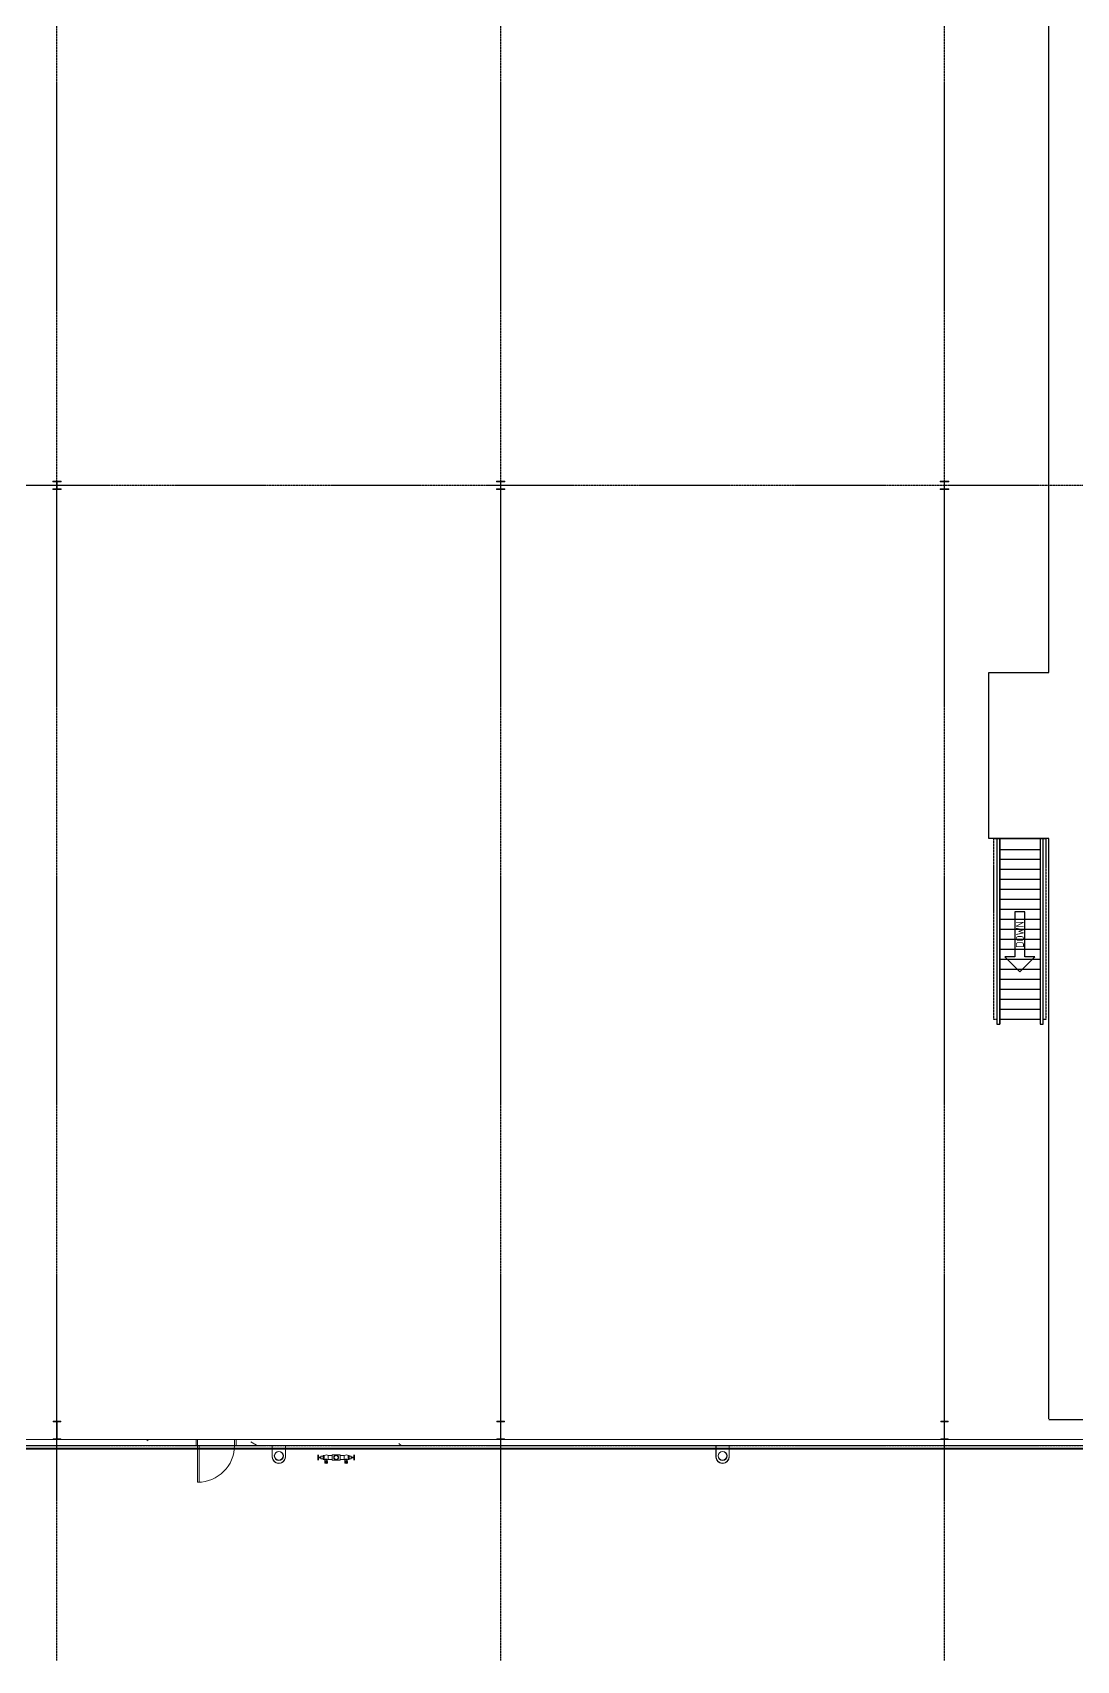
# Model space of a CAD drawing. Header units: millimetres. Extents: x -677815 to 476396, y -125373 to 39000.
# Drawn here: x 219904 to 245985, y -125373 to -84683 of the extents above; entities that cross this region are included whole.
import ezdxf

# ---------------------------------------------------------------- set-up
doc = ezdxf.new("R2010")
doc.units = ezdxf.units.MM
doc.linetypes.add('Xref building Toll$0$Grid Line', pattern=[22.225, 12.7, -3.175, 3.175, -3.175])
doc.linetypes.add('Xref Mezz Stairs$0$AM_ISO02W050', pattern=[7.5, 6, -1.5])
for name, color, linetype, lineweight in [('AM_BOR', 4, 'Continuous', 25), ('Xref building Toll$0$A-DOOR', 31, 'Continuous', 9), ('Xref building Toll$0$A-DOOR-HDLN', 31, 'Continuous', 9), ('Xref building Toll$0$A-GENM', 13, 'Continuous', 9), ('Xref building Toll$0$A-WALL', 113, 'Continuous', 9), ('Xref building Toll$0$A-WALL-PATT', 111, 'Continuous', 9), ('Xref building Toll$0$P-PIPE', 3, 'Continuous', 9), ('Xref building Toll$0$S-COLS', 52, 'Continuous', 9), ('Xref Mezz Stairs$0$Hidden', 9, 'Xref Mezz Stairs$0$AM_ISO02W050', 25), ('Xref Mezz Stairs$0$Platform', 1, 'Continuous', 25)]:
    doc.layers.add(name, color=color, linetype=linetype, lineweight=lineweight)
doc.layers.add('Xref building Toll$0$S-GRID', color=8, linetype='Continuous')
doc.layers.add('Xref Mezz Stairs$0$Flow Arrows', color=40, linetype='Continuous')
doc.styles.add('Xref Mezz Stairs$0$STANDARD', font='ISOCP.SHX')

# ---------------------------------------------------------------- blocks, each defined once
blk = doc.blocks.new('Xref building Toll$0$Toll Grids')
at = {"layer": 'Xref building Toll$0$S-GRID', "linetype": 'Xref building Toll$0$Grid Line'}
for p, q in [((220514, -125373.3), (220514, 36031.5)), ((231601, -125373.3), (231601, 36031.5)), ((242688, -125373.3), (242688, 36031.5)), ((-9195.8, -96000), (280997.7, -96000)), ((-9195.8, -120000), (280997.7, -120000))]:
    blk.add_line(p, q, dxfattribs=at)
blk = doc.blocks.new('Xref building Toll$0$_SBA 1SWING SPDoor 01a - 920W x 2040H WD-1991709-MASTER GROUND FLOOR')
at = {"layer": 'Xref building Toll$0$A-DOOR'}
for p, q in [((460, 995), (420, 995)), ((420, 75), (420, 995)), ((460, 995), (460, 75)), ((-500, 75), (-500, 75)), ((-500, 75), (-500, -75)), ((-500, 75), (-460, 75)), ((-500, 75), (-460, 75)), ((-500, -75), (-500, 75)), ((-460, -75), (-460, 75)), ((-460, 75), (-460, 75)), ((-460, 75), (-460, -75)), ((460, 75), (420, 75)), ((460, 75), (460, -75)), ((500, 75), (460, 75)), ((460, 75), (460, 75)), ((460, 75), (500, 75)), ((460, -75), (460, 75)), ((500, -75), (500, 75)), ((500, 75), (500, 75)), ((500, 75), (500, -75)), ((-460, -75), (-500, -75)), ((-500, -75), (-500, -75)), ((-460, -75), (-500, -75)), ((-460, -75), (-460, -75)), ((460, -75), (500, -75)), ((460, -75), (460, -75)), ((500, -75), (460, -75)), ((500, -75), (500, -75))]:
    blk.add_line(p, q, dxfattribs=at)
blk.add_arc((460, 75), 920, 90, 180, dxfattribs=at)
at = {"layer": 'Xref building Toll$0$A-DOOR-HDLN'}
blk.add_line((-460, 75), (460, 75), dxfattribs=at)
blk = doc.blocks.new('Xref building Toll$0$DWP_Downpipe - 225mm-1363392-MASTER GROUND FLOOR')
at = {"layer": 'Xref building Toll$0$P-PIPE'}
for radius, start, end in [(113, 360, 180), (112, 0, 180), (113, 180, 360), (112, 180, 360), (107, 0, 180), (108, 0, 180), (107, 180, 0), (108, 180, 360)]:
    blk.add_arc((-34, 236), radius, start, end, dxfattribs=at)
blk = doc.blocks.new('Xref building Toll$0$IVS-GM-DownPipe Cover - DP 225mm-625296-MASTER GROUND FLOOR')
at = {"layer": 'Xref building Toll$0$A-GENM'}
for p, q in [((-165.5, 0), (-165.5, -272)), ((-165.5, -272), (-165.5, 0)), ((-162.5, -275), (-162.5, 0)), ((-162.5, 0), (-162.5, -275)), ((162.5, 0), (162.5, -275)), ((162.5, -275), (162.5, 0)), ((-165.5, -272), (-215.5, -272)), ((-215.5, -272), (-215.5, -275)), ((-215.5, -275), (-215.5, -272)), ((-215.5, -272), (-165.5, -272)), ((-215.5, -272), (-215.5, -272)), ((-215.5, -275), (-162.5, -275)), ((-162.5, -275), (-215.5, -275)), ((-215.5, -275), (-215.5, -275)), ((-165.5, -272), (-165.5, -272)), ((-162.5, -275), (-162.5, -275)), ((162.5, -275), (215.5, -275)), ((215.5, -275), (162.5, -275)), ((162.5, -275), (162.5, -275)), ((165.5, -272), (165.5, 0)), ((165.5, 0), (165.5, -272)), ((215.5, -272), (165.5, -272)), ((165.5, -272), (215.5, -272)), ((165.5, -272), (165.5, -272)), ((215.5, -275), (215.5, -272)), ((215.5, -272), (215.5, -275)), ((215.5, -272), (215.5, -272)), ((215.5, -275), (215.5, -275))]:
    blk.add_line(p, q, dxfattribs=at)
for radius, start in [(165.5, 360), (165.5, 0), (162.5, 0), (162.5, 0)]:
    blk.add_arc((0, 0), radius, start, 180, dxfattribs=at)
blk = doc.blocks.new('Xref building Toll$0$UB-Universal Beam-Column - C1_5_460UB67-1337976-MASTER GROUND FLOOR')
at = {"layer": 'Xref building Toll$0$S-COLS', "lineweight": 18}
for p, q in [((-95, 227), (95, 227)), ((-95, 214.3), (-95, 227)), ((-15.65, 214.3), (-95, 214.3)), ((-4.25, -202.9), (-4.25, 202.9)), ((4.25, 202.9), (4.25, -202.9)), ((95, 214.3), (15.65, 214.3)), ((95, 227), (95, 214.3)), ((-95, -214.3), (-15.65, -214.3)), ((-95, -227), (-95, -214.3)), ((95, -227), (-95, -227)), ((15.65, -214.3), (95, -214.3)), ((95, -214.3), (95, -227))]:
    blk.add_line(p, q, dxfattribs=at)
at = {"layer": 'Xref building Toll$0$S-COLS'}
for p, q in [((-95, 227), (-95, 227)), ((-95, 214.3), (-95, 214.3)), ((95, 227), (95, 227)), ((95, 214.3), (95, 214.3)), ((-95, -214.3), (-95, -214.3)), ((-95, -227), (-95, -227)), ((95, -214.3), (95, -214.3)), ((95, -227), (95, -227))]:
    blk.add_line(p, q, dxfattribs=at)
at = {"layer": 'Xref building Toll$0$S-COLS', "lineweight": 18}
for centre, start, end in [((-15.65, 202.9), 360, 90), ((15.65, 202.9), 90, 180), ((-15.65, -202.9), 270, 360), ((15.65, -202.9), 180, 270)]:
    blk.add_arc(centre, 11.4, start, end, dxfattribs=at)
blk = doc.blocks.new('Xref building Toll$0$UC-Universal Column-Column - C2_5-200UC60-1337978-MASTER GROUND FLOOR')
at = {"layer": 'Xref building Toll$0$S-COLS', "lineweight": 18}
for p, q in [((-105, 102.5), (105, 102.5)), ((-105, 88.3), (-105, 102.5)), ((-16.05, 88.3), (-105, 88.3)), ((-4.65, -76.9), (-4.65, 76.9)), ((4.65, 76.9), (4.65, -76.9)), ((105, 88.3), (16.05, 88.3)), ((105, 102.5), (105, 88.3)), ((-105, -88.3), (-16.05, -88.3)), ((-105, -102.5), (-105, -88.3)), ((105, -102.5), (-105, -102.5)), ((16.05, -88.3), (105, -88.3)), ((105, -88.3), (105, -102.5))]:
    blk.add_line(p, q, dxfattribs=at)
at = {"layer": 'Xref building Toll$0$S-COLS'}
for p, q in [((-105, 102.5), (-105, 102.5)), ((-105, 88.3), (-105, 88.3)), ((105, 102.5), (105, 102.5)), ((105, 88.3), (105, 88.3)), ((-105, -88.3), (-105, -88.3)), ((-105, -102.5), (-105, -102.5)), ((105, -88.3), (105, -88.3)), ((105, -102.5), (105, -102.5))]:
    blk.add_line(p, q, dxfattribs=at)
at = {"layer": 'Xref building Toll$0$S-COLS', "lineweight": 18}
for centre, start, end in [((-16.05, 76.9), 360, 90), ((16.05, 76.9), 90, 180), ((-16.05, -76.9), 270, 360), ((16.05, -76.9), 180, 270)]:
    blk.add_arc(centre, 11.4, start, end, dxfattribs=at)
blk = doc.blocks.new('Xref building Toll$0$UB-Universal Beam-Column - C1_5_460UB67-1338435-MASTER GROUND FLOOR')
at = {"layer": 'Xref building Toll$0$S-COLS', "lineweight": 18}
for p, q in [((-95, 227), (95, 227)), ((-95, 214.3), (-95, 227)), ((-15.65, 214.3), (-95, 214.3)), ((-4.25, -202.9), (-4.25, 202.9)), ((4.25, 202.9), (4.25, -202.9)), ((95, 214.3), (15.65, 214.3)), ((95, 227), (95, 214.3)), ((-95, -214.3), (-15.65, -214.3)), ((-95, -227), (-95, -214.3)), ((95, -227), (-95, -227)), ((15.65, -214.3), (95, -214.3)), ((95, -214.3), (95, -227))]:
    blk.add_line(p, q, dxfattribs=at)
at = {"layer": 'Xref building Toll$0$S-COLS'}
for p, q in [((-95, 227), (-95, 227)), ((-95, 214.3), (-95, 214.3)), ((95, 227), (95, 227)), ((95, 214.3), (95, 214.3)), ((-95, -214.3), (-95, -214.3)), ((-95, -227), (-95, -227)), ((95, -214.3), (95, -214.3)), ((95, -227), (95, -227))]:
    blk.add_line(p, q, dxfattribs=at)
at = {"layer": 'Xref building Toll$0$S-COLS', "lineweight": 18}
for centre, start, end in [((-15.65, 202.9), 360, 90), ((15.65, 202.9), 90, 180), ((-15.65, -202.9), 270, 360), ((15.65, -202.9), 180, 270)]:
    blk.add_arc(centre, 11.4, start, end, dxfattribs=at)
blk = doc.blocks.new('Xref building Toll$0$UC-Universal Column-Column - C2_5-200UC60-1338437-MASTER GROUND FLOOR')
at = {"layer": 'Xref building Toll$0$S-COLS', "lineweight": 18}
for p, q in [((-105, 102.5), (105, 102.5)), ((-105, 88.3), (-105, 102.5)), ((-16.05, 88.3), (-105, 88.3)), ((-4.65, -76.9), (-4.65, 76.9)), ((4.65, 76.9), (4.65, -76.9)), ((105, 88.3), (16.05, 88.3)), ((105, 102.5), (105, 88.3)), ((-105, -88.3), (-16.05, -88.3)), ((-105, -102.5), (-105, -88.3)), ((105, -102.5), (-105, -102.5)), ((16.05, -88.3), (105, -88.3)), ((105, -88.3), (105, -102.5))]:
    blk.add_line(p, q, dxfattribs=at)
at = {"layer": 'Xref building Toll$0$S-COLS'}
for p, q in [((-105, 102.5), (-105, 102.5)), ((-105, 88.3), (-105, 88.3)), ((105, 102.5), (105, 102.5)), ((105, 88.3), (105, 88.3)), ((-105, -88.3), (-105, -88.3)), ((-105, -102.5), (-105, -102.5)), ((105, -88.3), (105, -88.3)), ((105, -102.5), (105, -102.5))]:
    blk.add_line(p, q, dxfattribs=at)
at = {"layer": 'Xref building Toll$0$S-COLS', "lineweight": 18}
for centre, start, end in [((-16.05, 76.9), 360, 90), ((16.05, 76.9), 90, 180), ((-16.05, -76.9), 270, 360), ((16.05, -76.9), 180, 270)]:
    blk.add_arc(centre, 11.4, start, end, dxfattribs=at)
blk = doc.blocks.new('Xref building Toll$0$FIRE_HYDRANT_2593 - FIRE_HYDRANT_2593-1213494-MASTER GROUND FLOOR')
at = {"layer": 'Xref building Toll$0$A-GENM'}
for p, q in [((70, 460), (-70, 460)), ((-70, 450), (-70, 450)), ((-70, 450), (-70, 450)), ((-70, 440), (70, 440)), ((-10, 450), (-10, 380)), ((-10, 450), (10, 450)), ((10, 450), (-10, 450)), ((10, 380), (10, 450)), ((70, 450), (70, 450)), ((70, 450), (70, 450)), ((-113, 285), (-130, 285)), ((-130, 215), (-113, 215)), ((-55, 280), (-113, 280)), ((-113, 220), (-55, 220)), ((-70, 100), (-70, -100)), ((-70, 100), (70, 100)), ((70, 100), (-70, 100)), ((-50, 325), (-50, 299)), ((50, 325), (-50, 325)), ((-50, 325), (50, 325)), ((0, 299), (-50, 299)), ((-50, 299), (0, 299)), ((-50, 201), (-50, 100)), ((0, 201), (-50, 201)), ((-50, 201), (0, 201)), ((50, 100), (-50, 100)), ((-50, 100), (50, 100)), ((-30, 380), (-30, 325)), ((30, 380), (-30, 380)), ((-30, 380), (30, 380)), ((-30, 325), (30, 325)), ((30, 325), (-30, 325)), ((10, 380), (-10, 380)), ((-10, 380), (10, 380)), ((0, 299), (50, 299)), ((50, 299), (0, 299)), ((0, 201), (50, 201)), ((50, 201), (0, 201)), ((30, 325), (30, 380)), ((50, 299), (50, 325)), ((50, 100), (50, 201)), ((70, -100), (70, 100)), ((-113, -215), (-130, -215)), ((-130, -285), (-113, -285)), ((-55, -220), (-113, -220)), ((-113, -280), (-55, -280)), ((-70, -100), (70, -100)), ((70, -100), (-70, -100)), ((-50, -100), (-50, -201)), ((-50, -100), (50, -100)), ((50, -100), (-50, -100)), ((0, -201), (-50, -201)), ((-50, -201), (0, -201)), ((-50, -299), (-50, -325)), ((-50, -299), (0, -299)), ((0, -299), (-50, -299)), ((50, -325), (-50, -325)), ((-50, -325), (50, -325)), ((-30, -325), (-30, -380)), ((-30, -325), (30, -325)), ((30, -325), (-30, -325)), ((30, -380), (-30, -380)), ((-30, -380), (30, -380)), ((-10, -380), (-10, -450)), ((10, -380), (-10, -380)), ((-10, -380), (10, -380)), ((50, -201), (0, -201)), ((0, -201), (50, -201)), ((0, -299), (50, -299)), ((50, -299), (0, -299)), ((10, -450), (10, -380)), ((30, -380), (30, -325)), ((50, -201), (50, -100)), ((50, -325), (50, -299)), ((70, -440), (-70, -440)), ((-70, -450), (-70, -450)), ((-70, -450), (-70, -450)), ((-70, -460), (70, -460)), ((-10, -450), (10, -450)), ((10, -450), (-10, -450)), ((70, -450), (70, -450)), ((70, -450), (70, -450))]:
    blk.add_line(p, q, dxfattribs=at)
at = {"layer": 'Xref building Toll$0$A-GENM', "flags": 128}
for points in [[(-70, 460), (-38, 460), (29, 460), (69, 460), (70, 460)], [(70, 460), (38, 460), (-29, 460), (-69, 460), (-70, 460)], [(70, 440), (38, 440), (-29, 440), (-69, 440), (-70, 440)], [(-70, 440), (-38, 440), (29, 440), (69, 440), (70, 440)], [(-50, 201), (-68, 266), (-50, 299)], [(50, 299), (68, 234), (50, 201)], [(-50, -299), (-68, -234), (-50, -201)], [(50, -201), (68, -266), (50, -299)], [(-70, -440), (-38, -440), (29, -440), (69, -440), (70, -440)], [(70, -440), (38, -440), (-29, -440), (-69, -440), (-70, -440)], [(70, -460), (38, -460), (-29, -460), (-69, -460), (-70, -460)], [(-70, -460), (-38, -460), (29, -460), (69, -460), (70, -460)]]:
    blk.add_lwpolyline(points, dxfattribs=at)
at = {"layer": 'Xref building Toll$0$A-GENM'}
for centre, radius, start, end in [((0, 450), 10, 360, 180), ((0, 450), 10, 0, 180), ((0, 450), 10, 180, 360), ((0, 450), 10, 180, 360), ((0, 0), 60, 0, 180), ((0, 0), 60, 180, 360), ((0, 0), 50, 0, 180), ((0, 0), 50, 0, 180), ((0, 0), 50, 180, 360), ((0, 0), 50, 180, 360), ((0, -450), 10, 360, 180), ((0, -450), 10, 0, 180), ((0, -450), 10, 180, 360), ((0, -450), 10, 180, 360)]:
    blk.add_arc(centre, radius, start, end, dxfattribs=at)
for centre, major_axis, start_param, end_param in [((-130, 250), (0, 35), 0, 3.141593), ((-130, 250), (0, 35), 3.141593, 6.283185), ((-113, 250), (0, 35), 0, 3.141593), ((-113, 250), (0, 30), 0, 3.141593), ((-113, 250), (0, 35), 3.141593, 6.283185), ((-113, 250), (0, 30), 3.141593, 6.283185), ((-55, 250), (0, 30), 0, 3.141593), ((-55, 250), (0, 30), 3.141593, 6.283185), ((-130, -250), (0, 35), 0, 3.141593), ((-130, -250), (0, 35), 3.141593, 6.283185), ((-113, -250), (0, 35), 0, 3.141593), ((-113, -250), (0, 30), 0, 3.141593), ((-113, -250), (0, 35), 3.141593, 6.283185), ((-113, -250), (0, 30), 3.141593, 6.283185), ((-55, -250), (0, 30), 0, 3.141593), ((-55, -250), (0, 30), 3.141593, 6.283185)]:
    blk.add_ellipse(centre, major_axis=major_axis, ratio=0.5, start_param=start_param, end_param=end_param, dxfattribs=at)
for points in [[(60, 0), (60, 3), (59, 8), (59, 13), (58, 16), (57, 18), (57, 20), (56, 22), (54, 25), (53, 28), (52, 31), (50, 33), (48, 36), (45, 40), (40, 45), (34, 50), (27, 53), (22, 56), (18, 57), (14, 59), (9, 59), (5, 60), (0, 60), (-5, 60), (-11, 59), (-17, 58), (-22, 56), (-26, 54), (-30, 52), (-35, 49), (-40, 45), (-45, 40), (-48, 36), (-49, 34), (-50, 32), (-52, 31), (-53, 28), (-54, 25), (-56, 22), (-57, 20), (-57, 18), (-58, 16), (-59, 13), (-59, 8), (-60, 3), (-60, 0)], [(-60, 0), (-60, -3), (-59, -8), (-59, -13), (-58, -16), (-57, -18), (-57, -20), (-56, -22), (-54, -25), (-53, -28), (-52, -31), (-50, -33), (-48, -36), (-45, -40), (-40, -45), (-34, -50), (-28, -53), (-22, -56), (-18, -57), (-14, -58), (-9, -59), (-5, -60), (0, -60), (5, -60), (11, -59), (17, -58), (22, -56), (26, -54), (30, -52), (35, -49), (40, -45), (45, -40), (48, -36), (49, -34), (50, -32), (52, -31), (53, -28), (54, -25), (56, -22), (57, -20), (57, -18), (58, -16), (59, -13), (59, -8), (60, -3), (60, 0)]]:
    blk.add_open_spline(points, degree=3, knots=[0, 0, 0, 0, 0.045455, 0.068182, 0.079545, 0.090909, 0.102273, 0.113636, 0.136364, 0.159091, 0.170455, 0.181818, 0.204545, 0.227273, 0.272727, 0.318182, 0.363636, 0.386364, 0.409091, 0.431818, 0.454545, 0.477273, 0.5, 0.522727, 0.545455, 0.590909, 0.613636, 0.636364, 0.659091, 0.681818, 0.727273, 0.772727, 0.795455, 0.806818, 0.818182, 0.829545, 0.840909, 0.863636, 0.886364, 0.897727, 0.909091, 0.920455, 0.931818, 0.954545, 1, 1, 1, 1], dxfattribs=at)
blk = doc.blocks.new('Xref building Toll$0$building block 28092016')
at = {"layer": 'Xref building Toll$0$A-WALL-PATT', "lineweight": 9}
h = blk.add_hatch(dxfattribs=at)
h.set_pattern_fill('FP_1', color=256, style=0, pattern_type=2)
h.set_pattern_definition([(50, (714549.7, -811512), (3643.682, -318.78), [381, -4191]), (355, (714549.7, -811512), (-704.856, 3821.136), [304.8, -3352.8]), (100.451, (714853.3, -811538.5), (2938.85, 3502.33), [323.8, -3561.8]), (46.184, (714549.7, -810496), (5421.58, -840.86), [571.5, -6286.5]), (96.636, (715001.5, -810566), (4748.05, 4948.55), [485.7, -5342.7]), (351.184, (714549.7, -810496), (4748.1, 4948.5), [457.2, -5029.2]), (21, (715057.7, -810750), (3032.288, -2045.304), [381, -4191]), (326, (715057.7, -810750), (1236.04, 3683.76), [304.8, -3352.8]), (71.451, (715310.3, -810920.4), (4268.34, 1638.425), [323.8, -3561.8]), (37.5, (714549.7, -811512), (61.772, 1691.101), [167.64, -3144.52, 167.64, -3235.96, -3365.5]), (37.5, (714549.7, -811512), (61.772, 1691.101), [-6715.76, 167.64, -3197.86]), (7.5, (714549.7, -811512), (1336.393, 2003.611), [167.64, -1772.92, 167.64, -3068.32, -1282.7]), (7.5, (714549.7, -811512), (1336.393, 2003.611), [-5176.52, 167.64, -1115.06]), (327.5, (713416.8, -811512), (2711.818, -114.579), [167.64, -1102.36, 167.64, -3794.76, -5257.8]), (327.5, (713416.8, -811512), (2711.818, -114.579), [-5232.4, 167.64, -5090.16]), (317.5, (712908.8, -811512), (2962.586, 508.533), [167.64, -1483.36, 167.64, -2463.8, -3733.8]), (317.5, (712908.8, -811512), (2962.586, 508.533), [-4282.44, 167.64, -3566.16])])
h.paths.add_polyline_path([(954151, -791499), (954151, -791349), (943064, -791349), (943064, -791499), (950756, -791499)], flags=0)
at = {"layer": 'Xref building Toll$0$A-WALL'}
for p, q in [((932072, -791349), (943064, -791349)), ((954246, -791349), (965143, -791349)), ((965333, -791349), (973543, -791349)), ((943064, -791499), (931977, -791499)), ((992550, -791499), (954151, -791499))]:
    blk.add_line(p, q, dxfattribs=at)
at = {"layer": 'Xref building Toll$0$A-WALL', "lineweight": 18}
for p, q in [((954056, -791349), (943064, -791349)), ((943064, -791349), (943064, -791499)), ((954151, -791499), (954151, -791349)), ((722456, -791593), (992644, -791593)), ((992615, -791564), (722485, -791564)), ((943064, -791499), (954151, -791499))]:
    blk.add_line(p, q, dxfattribs=at)
at = {"layer": 'Xref building Toll$0$A-DOOR', "rotation": 180}
blk.add_blockref('Xref building Toll$0$_SBA 1SWING SPDoor 01a - 920W x 2040H WD-1991709-MASTER GROUND FLOOR', (947038, -791424), dxfattribs=at)
at = {"layer": 'Xref building Toll$0$A-GENM'}
for name, p, rotation in [('Xref building Toll$0$IVS-GM-DownPipe Cover - DP 225mm-625296-MASTER GROUND FLOOR', (948607, -791780), 180), ('Xref building Toll$0$FIRE_HYDRANT_2593 - FIRE_HYDRANT_2593-1213494-MASTER GROUND FLOOR', (950038, -791799), 90), ('Xref building Toll$0$IVS-GM-DownPipe Cover - DP 225mm-625296-MASTER GROUND FLOOR', (959694, -791780), 180)]:
    blk.add_blockref(name, p, dxfattribs=dict(at, rotation=rotation))
at = {"layer": 'Xref building Toll$0$P-PIPE'}
for p in [(948641, -791996), (959728, -791996)]:
    blk.add_blockref('Xref building Toll$0$DWP_Downpipe - 225mm-1363392-MASTER GROUND FLOOR', p, dxfattribs=at)
at = {"layer": 'Xref building Toll$0$S-COLS', "rotation": 180}
for name, p in [('Xref building Toll$0$UC-Universal Column-Column - C2_5-200UC60-1337978-MASTER GROUND FLOOR', (943064, -767499)), ('Xref building Toll$0$UC-Universal Column-Column - C2_5-200UC60-1338437-MASTER GROUND FLOOR', (954151, -767499)), ('Xref building Toll$0$UC-Universal Column-Column - C2_5-200UC60-1338437-MASTER GROUND FLOOR', (965238, -767499))]:
    blk.add_blockref(name, p, dxfattribs=at)
at = {"layer": 'Xref building Toll$0$S-COLS'}
for name, p in [('Xref building Toll$0$UB-Universal Beam-Column - C1_5_460UB67-1337976-MASTER GROUND FLOOR', (943064, -791121)), ('Xref building Toll$0$UB-Universal Beam-Column - C1_5_460UB67-1338435-MASTER GROUND FLOOR', (954151, -791122)), ('Xref building Toll$0$UB-Universal Beam-Column - C1_5_460UB67-1338435-MASTER GROUND FLOOR', (965238, -791122))]:
    blk.add_blockref(name, p, dxfattribs=at)
blk = doc.blocks.new('Xref building Toll')
for name, p in [('Xref building Toll$0$Toll Grids', (0, 0)), ('Xref building Toll$0$building block 28092016', (-722550, 671499))]:
    blk.add_blockref(name, p)
blk = doc.blocks.new('Xref Mezz Stairs$0$stairs')
for p, q in [((-505, 100), (-505, -4535)), ((500, 100), (500, -4535)), ((500, -170), (-505, -170)), ((-505, -420), (500, -420)), ((-505, -670), (500, -670)), ((-505, -920), (500, -920)), ((-505, -1170), (500, -1170)), ((-505, -1420), (500, -1420)), ((-505, -1670), (500, -1670)), ((-505, -1920), (500, -1920)), ((-505, -2170), (500, -2170)), ((-505, -2420), (500, -2420)), ((-505, -2670), (500, -2670)), ((-505, -2920), (500, -2920)), ((-505, -3170), (500, -3170)), ((-505, -3420), (500, -3420)), ((-505, -3670), (500, -3670)), ((-505, -3920), (500, -3920)), ((-505, -4170), (500, -4170)), ((-505, -4420), (500, -4420))]:
    blk.add_line(p, q)
for points in [[(-505, 100), (-505, -4535), (-580, -4535), (-580, 100)], [(575, 100), (-580, 100)], [(575, 100), (575, -4535), (500, -4535), (500, 100)], [(-505, -4420), (500, -4420)], [(-505, -4420), (500, -4420)]]:
    blk.add_lwpolyline(points)
at = {"layer": 'Xref Mezz Stairs$0$Hidden'}
for points in [[(-580, 100), (-654, 100), (-654, -4420), (-580, -4420)], [(575, -4420), (650, -4420), (650, 100), (575, 100)]]:
    blk.add_lwpolyline(points, dxfattribs=at)
blk = doc.blocks.new('Xref Mezz Stairs$0$Stair Arrow')
at = {"color": 0, "linetype": 'Continuous'}
blk.add_lwpolyline([(0, 0), (375, -375), (375, -127.5), (1500, -127.5), (1500, 127.5), (375, 127.5), (375, 375)], close=True, dxfattribs=at)
at = {"insert": (937.5, 0), "char_height": 200, "attachment_point": 5, "style": 'Xref Mezz Stairs$0$STANDARD'}
blk.add_mtext_dynamic_manual_height_columns('DOWN', width=523.593, gutter_width=12.5, heights=[0], dxfattribs=at)
blk = doc.blocks.new('Xref Mezz Stairs')
at = {"layer": 'Xref Mezz Stairs$0$Platform'}
for points in [[(245297, -119332), (245297, -104830), (243797, -104830), (243797, -100680), (245297, -100680), (245297, -73630), (243797, -73630), (243797, -69605), (245297, -69605), (245297, -41955), (144497, -41955)], [(186098, -10405), (260047, -10405), (260047, -3655), (268097, -3655), (268097, -7005), (269597, -7005), (269597, -10680), (268097, -10680), (268097, -26855), (269597, -26855), (269597, -33130), (268097, -33130), (268097, -58605), (269597, -58605), (269597, -61880), (268097, -61880), (268097, -85080), (269597, -85080), (269597, -89330), (268097, -89330), (268097, -119355), (245297, -119355)]]:
    blk.add_lwpolyline(points, dxfattribs=at)
at = {"layer": 'Xref Mezz Stairs$0$Flow Arrows', "rotation": 89.99999999999999}
blk.add_blockref('Xref Mezz Stairs$0$Stair Arrow', (244572, -108164), dxfattribs=at)
at = {"layer": 'Xref Mezz Stairs$0$Platform', "xscale": -1}
blk.add_blockref('Xref Mezz Stairs$0$stairs', (244570, -104932), dxfattribs=at)

msp = doc.modelspace()

# ---------------------------------------------------------------- block references
at = {"layer": 'AM_BOR'}
for name in ['Xref building Toll', 'Xref Mezz Stairs']:
    msp.add_blockref(name, (0, 0), dxfattribs=at)

doc.saveas('drawing.dxf')
